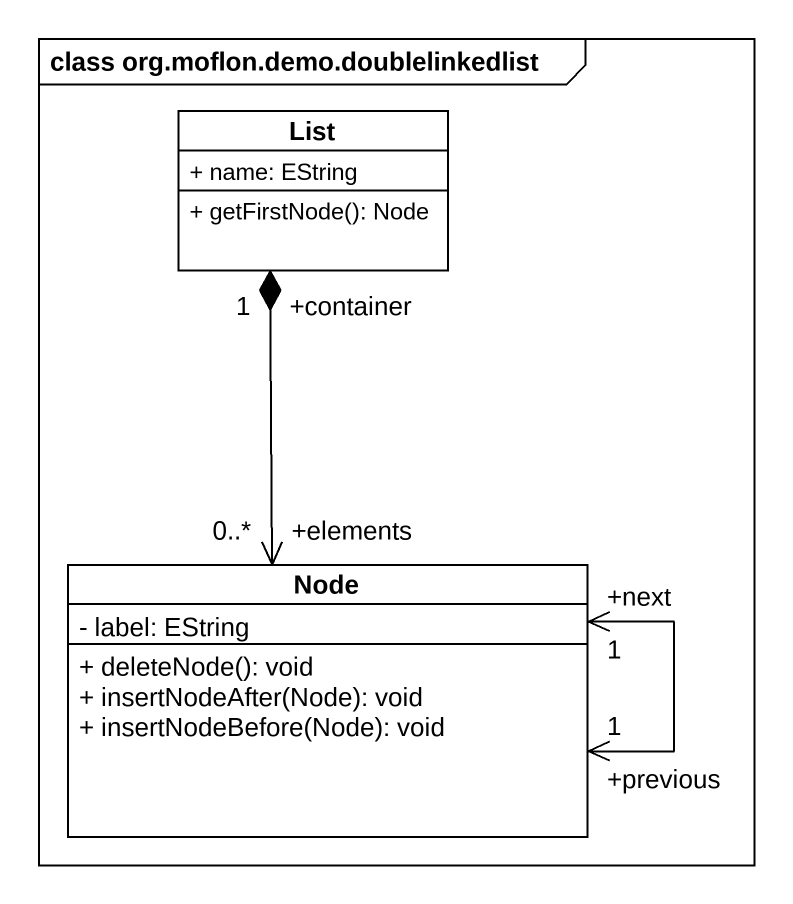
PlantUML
@startuml
mainframe class org.moflon.demo.doublelinkedlist
hide circle
hide empty members
skinparam classAttributeIconSize 0
class List #FFFFFF {
  + name: EString
  + getFirstNode(): Node
}
class "Node" as Node_ #FFFFFF {
  - label: EString
  + deleteNode(): void
  + insertNodeAfter(Node): void
  + insertNodeBefore(Node): void
}
Node_ "+elements\n0..*" <-up-* "+container\n1" List
Node_ "+previous\n1" <--> "+next\n1" Node_
@enduml
